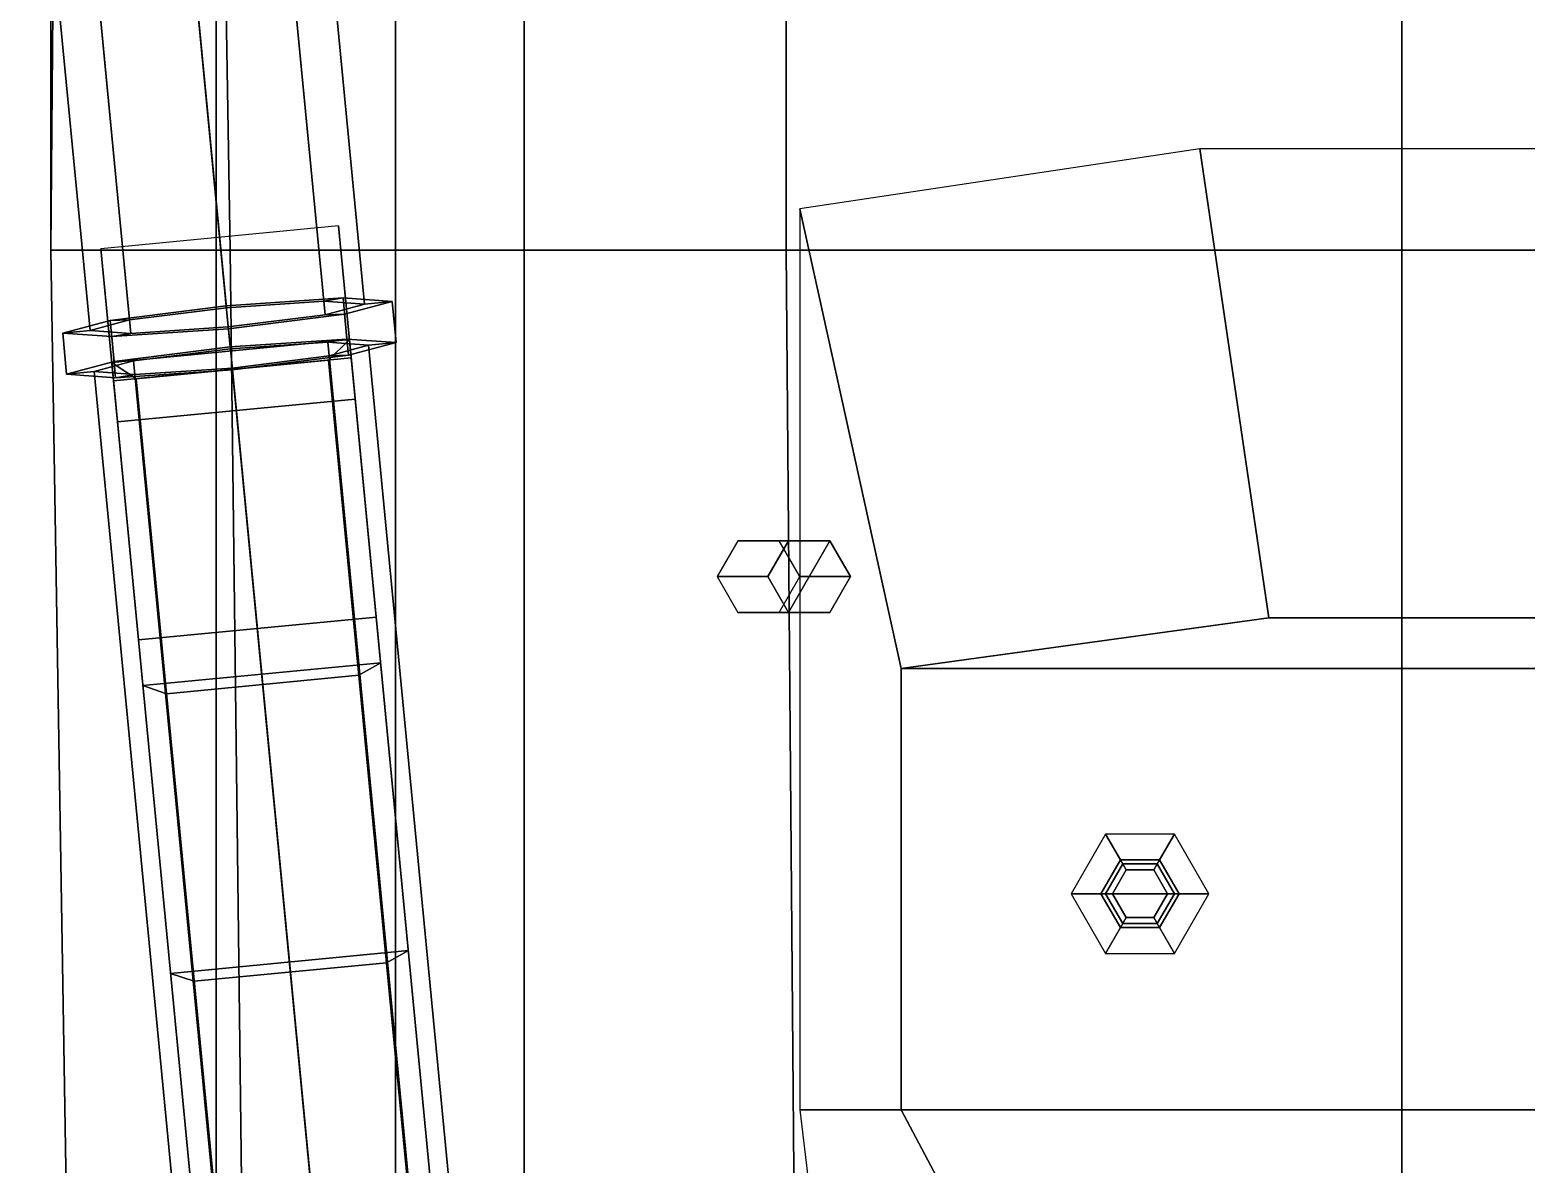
# Model space of a CAD drawing. Header units: millimetres. Extents: x -3 to 3, y -27.2 to 12.7.
# Drawn here: x -2.985 to 0.27, y -0.228 to 2.239 of the extents above; entities that cross this region are included whole.
import ezdxf

# ---------------------------------------------------------------- set-up
doc = ezdxf.new("R2010")
doc.units = ezdxf.units.MM
doc.layers.add('h2', color=6, linetype='Continuous')
doc.layers.add('superstructure', color=3, linetype='Continuous')

msp = doc.modelspace()

# ---------------------------------------------------------------- linework, layer by layer
for points in [[(0, 0.73, 6.04), (0, 12.51, 4.54), (0, 12.51, 4.56), (0, 0.73, 6.06)], [(0, 0.73, 6.06), (0, 12.51, 4.56), (0, 12.51, 4.54), (0, 0.73, 6.04)], [(-2.7656, 1.5788, 2.8788), (-2.5539, 1.593, 2.9664), (-2.704, 3.152, 3.0759), (-2.9109, 3.0881, 2.9848)], [(-2.5539, 1.593, 2.9664), (-2.3433, 1.6194, 2.8788), (-2.4886, 3.1288, 2.9848), (-2.704, 3.152, 3.0759)], [(-2.3433, 1.6194, 2.8788), (-2.2573, 1.6426, 2.6671), (-2.3882, 3.003, 2.7627), (-2.4886, 3.1288, 2.9848)], [(-2.8545, 1.5851, 2.6671), (-2.7656, 1.5788, 2.8788), (-2.9109, 3.0881, 2.9848), (-2.9855, 2.9455, 2.7627)], [(-2.2573, 1.6426, 2.6671), (-2.3461, 1.6489, 2.4555), (-2.4591, 2.8219, 2.52), (-2.3882, 3.003, 2.7627)], [(-2.94, 2.98, 1.85), (-2.58, 2.98), (-2.58, 1.76), (-2.94, 1.76, 1.85)], [(-2.93, 2.98, 1.97), (-2.94, 2.98, 1.85), (-2.94, 1.76, 1.85), (-2.94, 1.76, 1.9)], [(0, 2.98, 2.01), (-2.93, 2.98, 1.97), (-2.94, 1.76, 1.9), (0, 1.76, 1.95)], [(-2.58, 2.98), (-2.57, 2.98, -0.05), (-2.55, 1.76, -0.17), (-2.58, 1.76)], [(-2.57, 2.98, -0.05), (-2.19, 2.98, -0.08), (-2.19, 1.76, -0.2), (-2.55, 1.76, -0.17)], [(-2.19, 2.98, -0.08), (-1.91, 2.98, -0.15), (-1.91, 1.76, -0.24), (-2.19, 1.76, -0.2)], [(-1.91, 2.98, -0.15), (-1.34, 2.98, -0.36), (-1.34, 1.76, -0.42), (-1.91, 1.76, -0.24)], [(-1.34, 2.98, -0.36), (0, 2.98, -1.07), (0, 1.76, -1.07), (-1.34, 1.76, -0.42)], [(-2.7685, 1.6082, 2.4555), (-2.8545, 1.5851, 2.6671), (-2.9855, 2.9455, 2.7627), (-2.8814, 2.7812, 2.52)], [(-2.3461, 1.6489, 2.4555), (-2.5579, 1.6347, 2.3679), (-2.6579, 2.6736, 2.3506), (-2.4591, 2.8219, 2.52)], [(-2.5579, 1.6347, 2.3679), (-2.7685, 1.6082, 2.4555), (-2.8814, 2.7812, 2.52), (-2.6579, 2.6736, 2.3506)], [(-2.2862, 1.5254, 2.2883), (-2.3138, 1.8128, 1.8874), (-2.8314, 1.7629, 1.8874), (-2.8038, 1.4756, 2.2883)], [(-2.2319, 0.9618, 1.9279), (-2.3138, 1.8128, 1.8874), (-2.2862, 1.5254, 2.2883), (-2.2776, 1.4361, 2.282)], [(-1.7536, -4.0051, 1.609), (-2.3138, 1.8128, 1.8874), (-2.2319, 0.9618, 1.9279), (-1.7532, -4.01, 1.6789)], [(-2.94, 1.76, 1.85), (-2.58, 1.76), (-2.58, -0.68), (-2.9, -0.68, 1.69)], [(-2.94, 1.76, 1.9), (-2.94, 1.76, 1.85), (-2.9, -0.68, 1.69), (-2.9, -0.68, 1.76)], [(0, 1.76, 1.95), (-2.94, 1.76, 1.9), (-2.9, -0.68, 1.76), (0, -0.68, 1.83)], [(-2.8038, 1.4756, 2.2883), (-2.8314, 1.7629, 1.8874), (-2.7495, 0.912, 1.9279), (-2.7952, 1.3862, 2.282)], [(-2.7495, 0.912, 1.9279), (-2.8314, 1.7629, 1.8874), (-2.2712, -4.055, 1.609), (-2.2708, -4.0598, 1.6789)], [(-2.58, 1.76), (-2.55, 1.76, -0.17), (-2.52, -0.68, -0.35), (-2.58, -0.68)], [(-2.55, 1.76, -0.17), (-2.19, 1.76, -0.2), (-2.19, -0.68, -0.37), (-2.52, -0.68, -0.35)], [(-2.19, 1.76, -0.2), (-1.91, 1.76, -0.24), (-1.91, -0.68, -0.42), (-2.19, -0.68, -0.37)], [(-1.91, 1.76, -0.24), (-1.34, 1.76, -0.42), (-1.32, -0.68, -0.61), (-1.91, -0.68, -0.42)], [(-1.34, 1.76, -0.42), (0, 1.76, -1.07), (0, -0.68, -1.07), (-1.32, -0.68, -0.61)], [(-2.5497, 1.5495, 2.3017), (-2.8024, 1.5178, 2.4069), (-2.811, 1.6071, 2.4132), (-2.5583, 1.6388, 2.308)], [(-2.5583, 1.6388, 2.308), (-2.811, 1.6071, 2.4132), (-2.7685, 1.6082, 2.4555), (-2.5579, 1.6347, 2.3679)], [(-2.2956, 1.5665, 2.4069), (-2.5497, 1.5495, 2.3017), (-2.5583, 1.6388, 2.308), (-2.3042, 1.6559, 2.4132)], [(-2.3042, 1.6559, 2.4132), (-2.5583, 1.6388, 2.308), (-2.5579, 1.6347, 2.3679), (-2.3461, 1.6489, 2.4555)], [(-2.1975, 1.6483, 2.6671), (-2.3042, 1.6559, 2.4132), (-2.3461, 1.6489, 2.4555), (-2.2573, 1.6426, 2.6671)], [(-2.3008, 1.6206, 2.9211), (-2.1975, 1.6483, 2.6671), (-2.2573, 1.6426, 2.6671), (-2.3433, 1.6194, 2.8788)], [(-2.1889, 1.559, 2.6609), (-2.2956, 1.5665, 2.4069), (-2.3042, 1.6559, 2.4132), (-2.1975, 1.6483, 2.6671)], [(-2.2922, 1.5312, 2.9148), (-2.1889, 1.559, 2.6609), (-2.1975, 1.6483, 2.6671), (-2.3008, 1.6206, 2.9211)], [(-2.811, 1.6071, 2.4132), (-2.9142, 1.5793, 2.6671), (-2.8545, 1.5851, 2.6671), (-2.7685, 1.6082, 2.4555)], [(-2.8024, 1.5178, 2.4069), (-2.9056, 1.49, 2.6609), (-2.9142, 1.5793, 2.6671), (-2.811, 1.6071, 2.4132)], [(-2.5535, 1.5888, 3.0263), (-2.3008, 1.6206, 2.9211), (-2.3433, 1.6194, 2.8788), (-2.5539, 1.593, 2.9664)], [(-2.5449, 1.4995, 3.02), (-2.2922, 1.5312, 2.9148), (-2.3008, 1.6206, 2.9211), (-2.5535, 1.5888, 3.0263)], [(-2.9142, 1.5793, 2.6671), (-2.8076, 1.5718, 2.9211), (-2.7656, 1.5788, 2.8788), (-2.8545, 1.5851, 2.6671)], [(-2.9056, 1.49, 2.6609), (-2.799, 1.4824, 2.9148), (-2.8076, 1.5718, 2.9211), (-2.9142, 1.5793, 2.6671)], [(-2.8076, 1.5718, 2.9211), (-2.5535, 1.5888, 3.0263), (-2.5539, 1.593, 2.9664), (-2.7656, 1.5788, 2.8788)], [(-2.799, 1.4824, 2.9148), (-2.5449, 1.4995, 3.02), (-2.5535, 1.5888, 3.0263), (-2.8076, 1.5718, 2.9211)], [(-2.29, 1.5654, 2.4314), (-2.3359, 1.5206, 2.2883), (-2.754, 1.4804, 2.2883), (-2.8076, 1.5155, 2.4314)], [(-2.8076, 1.5155, 2.4314), (-2.5485, -1.1754, 2.2424), (-2.0309, -1.1256, 2.2424), (-2.29, 1.5654, 2.4314)], [(-2.3375, 1.5595, 2.4492), (-2.5493, 1.5453, 2.3616), (-2.5497, 1.5495, 2.3017), (-2.2956, 1.5665, 2.4069)], [(-2.2487, 1.5532, 2.6609), (-2.3375, 1.5595, 2.4492), (-2.2956, 1.5665, 2.4069), (-2.1889, 1.559, 2.6609)], [(-2.0309, -1.1256, 2.2424), (-2.0854, -1.0809, 2.1055), (-2.3359, 1.5206, 2.2883), (-2.29, 1.5654, 2.4314)], [(-2.5493, 1.5453, 2.3616), (-2.7598, 1.5189, 2.4492), (-2.8024, 1.5178, 2.4069), (-2.5497, 1.5495, 2.3017)], [(-1.9393, -4.7899, 1.9165), (-2.1498, -4.8163, 2.0042), (-2.7598, 1.5189, 2.4492), (-2.5493, 1.5453, 2.3616)], [(-1.7275, -4.7756, 2.0042), (-1.9393, -4.7899, 1.9165), (-2.5493, 1.5453, 2.3616), (-2.3375, 1.5595, 2.4492)], [(-2.5453, 1.5036, 2.9601), (-2.3347, 1.5301, 2.8725), (-2.2922, 1.5312, 2.9148), (-2.5449, 1.4995, 3.02)], [(-1.6386, -4.7819, 2.2158), (-1.7275, -4.7756, 2.0042), (-2.3375, 1.5595, 2.4492), (-2.2487, 1.5532, 2.6609)], [(-2.3347, 1.5301, 2.8725), (-2.2487, 1.5532, 2.6609), (-2.1889, 1.559, 2.6609), (-2.2922, 1.5312, 2.9148)], [(-1.7247, -4.8051, 2.4274), (-1.6386, -4.7819, 2.2158), (-2.2487, 1.5532, 2.6609), (-2.3347, 1.5301, 2.8725)], [(-2.7598, 1.5189, 2.4492), (-2.8459, 1.4957, 2.6609), (-2.9056, 1.49, 2.6609), (-2.8024, 1.5178, 2.4069)], [(-2.1498, -4.8163, 2.0042), (-2.2359, -4.8394, 2.2158), (-2.8459, 1.4957, 2.6609), (-2.7598, 1.5189, 2.4492)], [(-2.754, 1.4804, 2.2883), (-2.5035, -1.1212, 2.1055), (-2.5485, -1.1754, 2.2424), (-2.8076, 1.5155, 2.4314)], [(-2.2776, 1.4361, 2.282), (-2.2862, 1.5254, 2.2883), (-2.8038, 1.4756, 2.2883), (-2.7952, 1.3862, 2.282)], [(-2.757, 1.4894, 2.8725), (-2.5453, 1.5036, 2.9601), (-2.5449, 1.4995, 3.02), (-2.799, 1.4824, 2.9148)], [(-2.147, -4.8457, 2.4274), (-1.9353, -4.8315, 2.5151), (-2.5453, 1.5036, 2.9601), (-2.757, 1.4894, 2.8725)], [(-2.3359, 1.5206, 2.2883), (-2.0854, -1.0809, 2.1055), (-2.5035, -1.1212, 2.1055), (-2.754, 1.4804, 2.2883)], [(-1.9353, -4.8315, 2.5151), (-1.7247, -4.8051, 2.4274), (-2.3347, 1.5301, 2.8725), (-2.5453, 1.5036, 2.9601)], [(-2.8459, 1.4957, 2.6609), (-2.757, 1.4894, 2.8725), (-2.799, 1.4824, 2.9148), (-2.9056, 1.49, 2.6609)], [(-2.2359, -4.8394, 2.2158), (-2.147, -4.8457, 2.4274), (-2.757, 1.4894, 2.8725), (-2.8459, 1.4957, 2.6609)], [(-2.7952, 1.3862, 2.282), (-2.7495, 0.912, 1.9279), (-2.2319, 0.9618, 1.9279), (-2.2776, 1.4361, 2.282)], [(-1.7532, -4.01, 1.6789), (-2.2319, 0.9618, 1.9279), (-2.7495, 0.912, 1.9279), (-2.2708, -4.0598, 1.6789)], [(-2.7399, 0.8127, 1.9209), (-2.688, 0.7952, 2.2401), (-2.27, 0.8355, 2.2401), (-2.2223, 0.8625, 1.9209)], [(-2.2223, 0.8625, 1.9209), (-2.27, 0.8355, 2.2401), (-2.688, 0.7952, 2.2401), (-2.7399, 0.8127, 1.9209)], [(0, 0.74, 6.04), (0, 0.87, 3.48), (0, 0.85, 3.49), (0, 0.72, 6.05)], [(0, 0.72, 6.05), (0, 0.85, 3.49), (0, 0.87, 3.48), (0, 0.74, 6.04)], [(0, -2.22, 6.78), (0, 0.73, 6.06), (0, 0.73, 6.04), (0, -2.22, 6.76)], [(0, -2.22, 6.76), (0, 0.73, 6.04), (0, 0.73, 6.06), (0, -2.22, 6.78)], [(-0.645, 0.4899, 3.58), (-0.72, 0.36, 3.58), (-0.655, 0.36, 3.67), (-0.6125, 0.4336, 3.67)], [(-0.495, 0.4899, 3.58), (-0.645, 0.4899, 3.58), (-0.6125, 0.4336, 3.67), (-0.5275, 0.4336, 3.67)], [(-0.42, 0.36, 3.58), (-0.495, 0.4899, 3.58), (-0.5275, 0.4336, 3.67), (-0.485, 0.36, 3.67)], [(-0.6125, 0.4336, 3.67), (-0.655, 0.36, 3.67), (-0.63, 0.36, 3.67), (-0.6, 0.412, 3.67)], [(-0.6075, 0.425, 3.52), (-0.645, 0.36, 3.53), (-0.645, 0.36, 3.58), (-0.6075, 0.425, 3.58)], [(-0.5275, 0.4336, 3.67), (-0.6125, 0.4336, 3.67), (-0.6, 0.412, 3.67), (-0.54, 0.412, 3.67)], [(-0.5325, 0.425, 3.52), (-0.6075, 0.425, 3.52), (-0.6075, 0.425, 3.58), (-0.5325, 0.425, 3.58)], [(-0.485, 0.36, 3.67), (-0.5275, 0.4336, 3.67), (-0.54, 0.412, 3.67), (-0.51, 0.36, 3.67)], [(-0.495, 0.36, 3.53), (-0.5325, 0.425, 3.52), (-0.5325, 0.425, 3.58), (-0.495, 0.36, 3.58)], [(-0.6, 0.412, 3.67), (-0.63, 0.36, 3.67), (-0.63, 0.36, 3.77), (-0.6, 0.412, 3.77)], [(-0.54, 0.412, 3.77), (-0.6, 0.412, 3.77), (-0.63, 0.36, 3.77), (-0.51, 0.36, 3.77)], [(-0.54, 0.412, 3.67), (-0.6, 0.412, 3.67), (-0.6, 0.412, 3.77), (-0.54, 0.412, 3.77)], [(-0.51, 0.36, 3.67), (-0.54, 0.412, 3.67), (-0.54, 0.412, 3.77), (-0.51, 0.36, 3.77)], [(-0.72, 0.36, 3.58), (-0.645, 0.2301, 3.58), (-0.6125, 0.2864, 3.67), (-0.655, 0.36, 3.67)], [(-0.655, 0.36, 3.67), (-0.6125, 0.2864, 3.67), (-0.6, 0.308, 3.67), (-0.63, 0.36, 3.67)], [(-0.645, 0.36, 3.53), (-0.6075, 0.295, 3.53), (-0.6075, 0.295, 3.58), (-0.645, 0.36, 3.58)], [(-0.63, 0.36, 3.67), (-0.6, 0.308, 3.67), (-0.6, 0.308, 3.77), (-0.63, 0.36, 3.77)], [(-0.51, 0.36, 3.77), (-0.63, 0.36, 3.77), (-0.6, 0.308, 3.77), (-0.54, 0.308, 3.77)], [(-0.54, 0.308, 3.67), (-0.51, 0.36, 3.67), (-0.51, 0.36, 3.77), (-0.54, 0.308, 3.77)], [(-0.5275, 0.2864, 3.67), (-0.485, 0.36, 3.67), (-0.51, 0.36, 3.67), (-0.54, 0.308, 3.67)], [(-0.5325, 0.295, 3.53), (-0.495, 0.36, 3.53), (-0.495, 0.36, 3.58), (-0.5325, 0.295, 3.58)], [(-0.495, 0.2301, 3.58), (-0.42, 0.36, 3.58), (-0.485, 0.36, 3.67), (-0.5275, 0.2864, 3.67)], [(-0.6125, 0.2864, 3.67), (-0.5275, 0.2864, 3.67), (-0.54, 0.308, 3.67), (-0.6, 0.308, 3.67)], [(-0.6075, 0.295, 3.53), (-0.5325, 0.295, 3.53), (-0.5325, 0.295, 3.58), (-0.6075, 0.295, 3.58)], [(-0.6, 0.308, 3.67), (-0.54, 0.308, 3.67), (-0.54, 0.308, 3.77), (-0.6, 0.308, 3.77)], [(-0.645, 0.2301, 3.58), (-0.495, 0.2301, 3.58), (-0.5275, 0.2864, 3.67), (-0.6125, 0.2864, 3.67)], [(-2.162, 0.2362, 1.887), (-2.2097, 0.2099, 2.1962), (-2.6278, 0.1697, 2.1962), (-2.6796, 0.1864, 1.887)], [(-2.6796, 0.1864, 1.887), (-2.6278, 0.1697, 2.1962), (-2.2097, 0.2099, 2.1962), (-2.162, 0.2362, 1.887)]]:
    msp.add_3dface(points)
at = {"layer": 'h2'}
for points in [[(1.34, 2.98, -0.36), (0, 2.98, -1.07), (0, 1.76, -1.07), (1.34, 1.76, -0.42)], [(0, 2.98, 2.01), (2.93, 2.98, 1.97), (2.94, 1.76, 1.9), (0, 1.76, 1.95)], [(1.34, 1.76, -0.42), (0, 1.76, -1.07), (0, -0.68, -1.07), (1.32, -0.68, -0.61)], [(0, 1.76, 1.95), (2.94, 1.76, 1.9), (2.9, -0.68, 1.76), (0, -0.68, 1.83)]]:
    msp.add_3dface(points, dxfattribs=at)
at = {"layer": 'superstructure'}
for points in [[(-0.29, 0.96, 3.48), (-0.44, 1.98, 1.91), (-1.31, 1.85, 1.91), (-1.09, 0.85, 3.49)], [(0.3, 0.96, 3.48), (0.44, 1.98, 1.91), (-0.44, 1.98, 1.91), (-0.29, 0.96, 3.48)], [(-1.09, 0.85, 3.49), (-1.31, 1.85, 1.91), (-1.31, -0.11, 1.82), (-1.09, -0.11, 3.57)], [(-1.445, 1.1279, 1.84), (-1.49, 1.05, 1.84), (-1.38, 1.05, 2.8), (-1.335, 1.1279, 2.8)], [(-1.355, 1.1279, 1.84), (-1.445, 1.1279, 1.84), (-1.335, 1.1279, 2.8), (-1.245, 1.1279, 2.8)], [(-1.335, 1.1279, 2.8), (-1.38, 1.05, 2.8), (-1.335, 0.9721, 2.8), (-1.245, 1.1279, 2.8)], [(-1.31, 1.05, 1.84), (-1.355, 1.1279, 1.84), (-1.245, 1.1279, 2.8), (-1.2, 1.05, 2.8)], [(-1.245, 1.1279, 2.8), (-1.335, 0.9721, 2.8), (-1.245, 0.9721, 2.8), (-1.2, 1.05, 2.8)], [(-1.49, 1.05, 1.84), (-1.445, 0.9721, 1.84), (-1.335, 0.9721, 2.8), (-1.38, 1.05, 2.8)], [(-1.355, 0.9721, 1.84), (-1.31, 1.05, 1.84), (-1.2, 1.05, 2.8), (-1.245, 0.9721, 2.8)], [(-1.445, 0.9721, 1.84), (-1.355, 0.9721, 1.84), (-1.245, 0.9721, 2.8), (-1.335, 0.9721, 2.8)], [(1.09, 0.85, 3.49), (0.3, 0.96, 3.48), (-0.29, 0.96, 3.48), (-1.09, 0.85, 3.49)], [(1.09, -0.11, 3.57), (1.09, 0.85, 3.49), (-1.09, 0.85, 3.49), (-1.09, -0.11, 3.57)], [(-1.09, -0.11, 3.57), (-1.31, -0.11, 1.82), (-1.29, -0.28, 1.81), (-1, -0.28, 3.99)], [(1, -0.28, 3.99), (1.09, -0.11, 3.57), (-1.09, -0.11, 3.57), (-1, -0.28, 3.99)]]:
    msp.add_3dface(points, dxfattribs=at)

doc.saveas('drawing.dxf')
